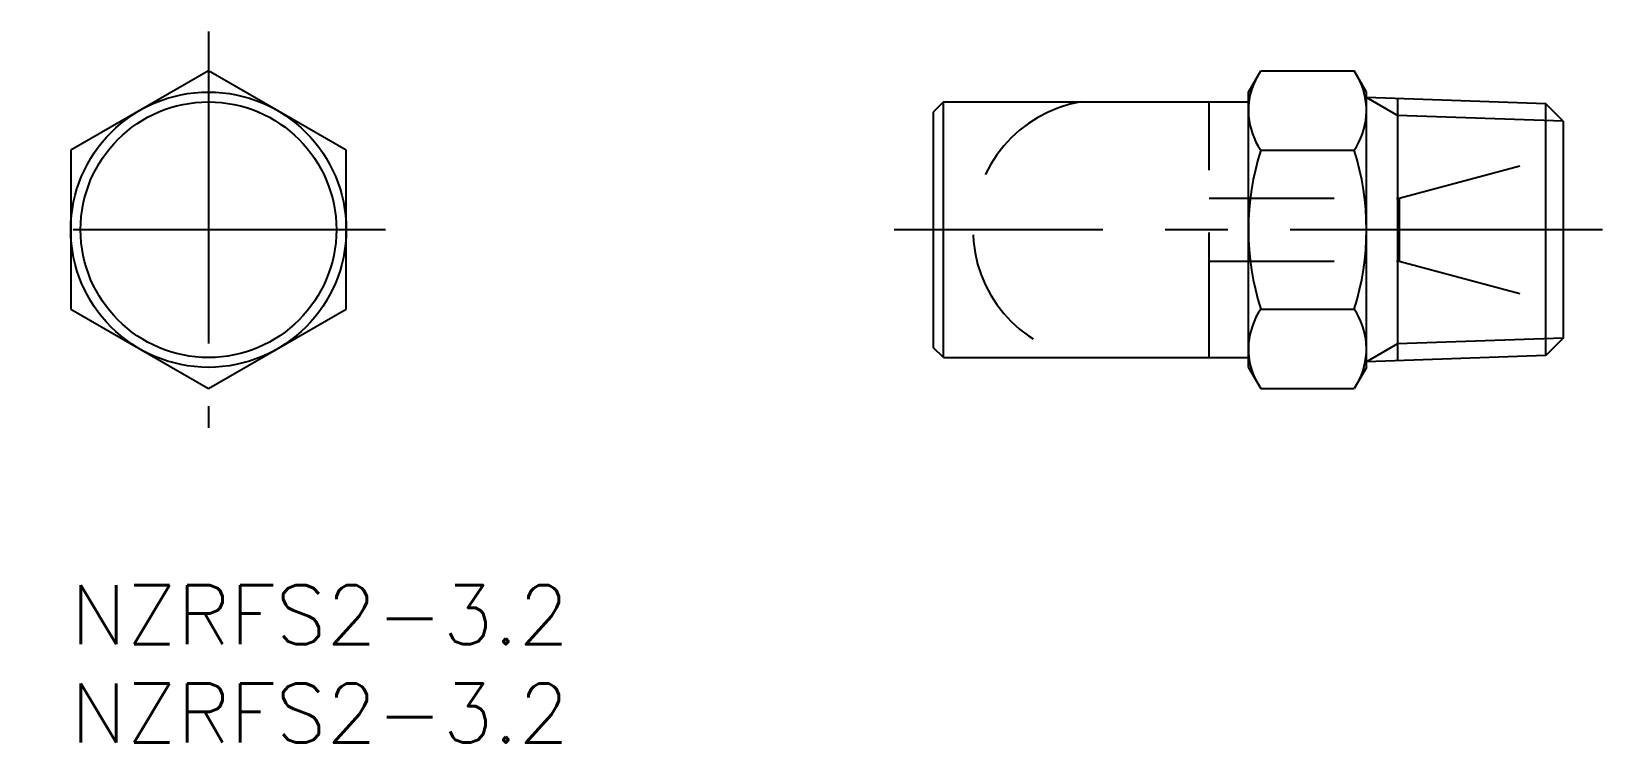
# Model space of a CAD drawing. Extents: x -2 to 77.9, y -8 to 28.2.
import ezdxf

# ---------------------------------------------------------------- set-up
doc = ezdxf.new("R2010")
doc.units = 0
doc.header["$LTSCALE"] = 0.5
doc.linetypes.add('CENTER', pattern=[50.8, 31.75, -6.35, 6.35, -6.35])
doc.linetypes.add('DASHED', pattern=[19.05, 12.7, -6.35])
for name, color, linetype in [('MSM_CENTER', 1, 'CENTER'), ('MSM_CONTINUOUS', 7, 'CONTINUOUS'), ('MSM_DASHED', 4, 'DASHED'), ('MSM_NARROW', 5, 'CONTINUOUS'), ('MSM_PART_NUMBER', 7, 'CONTINUOUS')]:
    doc.layers.add(name, color=color, linetype=linetype)
doc.styles.get("Standard").update_dxf_attribs({"font": 'txt.shx', "height": 3, "bigfont": 'bigfont.shx'})

# ---------------------------------------------------------------- blocks, each defined once
blk = doc.blocks.new('*U2')
at = {"layer": 'MSM_PART_NUMBER'}
blk.add_text('NZRFS2-3.2', height=3, dxfattribs=at).set_placement((0, -3))
blk = doc.blocks.new('*U3')
at = {"layer": 'MSM_PART_NUMBER'}
blk.add_text('NZRFS2-3.2', height=3, dxfattribs=at).set_placement((0, -8))

msp = doc.modelspace()

# ---------------------------------------------------------------- linework, layer by layer
at = {"layer": 'MSM_CENTER'}
for p, q in [((7, 28.166), (7, 8)), ((16, 18.083), (-2, 18.083)), ((77.857, 18.083), (41.857, 18.083))]:
    msp.add_line(p, q, dxfattribs=at)
at = {"layer": 'MSM_CONTINUOUS'}
for p, q in [((7, 26.166), (0, 22.124)), ((14, 22.124), (7, 26.166)), ((59.857, 25.083), (60.483, 26.166)), ((60.483, 26.166), (65.232, 26.166)), ((65.857, 25.083), (65.232, 26.166)), ((59.857, 11.083), (59.857, 25.083)), ((65.857, 11.083), (65.857, 25.083)), ((74.97, 24.483), (65.857, 24.801)), ((44.357, 24.583), (43.857, 24.083)), ((43.857, 12.083), (43.857, 24.083)), ((44.357, 24.583), (59.857, 24.583)), ((44.357, 11.583), (44.357, 24.583)), ((67.435, 24.746), (67.435, 11.42)), ((74.97, 11.683), (74.97, 24.483)), ((75.857, 23.596), (74.97, 24.483)), ((75.857, 23.596), (75.857, 12.57)), ((0, 22.124), (0, 14.041)), ((14, 14.041), (14, 22.124)), ((60.483, 22.124), (65.232, 22.124)), ((0, 14.041), (7, 10)), ((7, 10), (14, 14.041)), ((60.483, 14.041), (65.232, 14.041)), ((44.357, 11.583), (43.857, 12.083)), ((75.857, 12.57), (74.97, 11.683)), ((44.357, 11.583), (59.857, 11.583)), ((74.97, 11.683), (65.857, 11.365)), ((59.857, 11.083), (60.483, 10)), ((65.857, 11.083), (65.232, 10)), ((60.483, 10), (65.232, 10))]:
    msp.add_line(p, q, dxfattribs=at)
for radius in [7, 6.5]:
    msp.add_circle((7, 18.083), radius, dxfattribs=at)
for centre, radius, start, end in [((63.436, 24.145), 3.578, 154.38425, 214.38425), ((62.279, 24.145), 3.578, 325.61575, 25.61575), ((73.232, 18.083), 13.375, 162.41205, 197.58795), ((52.483, 18.083), 13.375, 342.41205, 17.58795), ((63.436, 12.021), 3.578, 145.61575, 205.61575), ((62.279, 12.021), 3.578, 334.38425, 34.38425)]:
    msp.add_arc(centre, radius, start, end, dxfattribs=at)
at = {"layer": 'MSM_DASHED'}
for p, q in [((57.857, 11.583), (57.857, 24.583)), ((67.519, 19.683), (75.857, 21.917)), ((57.857, 19.683), (67.519, 19.683)), ((67.519, 19.683), (67.519, 16.483)), ((57.857, 16.483), (67.519, 16.483)), ((67.519, 16.483), (75.857, 14.249))]:
    msp.add_line(p, q, dxfattribs=at)
msp.add_arc((52.448, 18.083), 6.591, 99.52728, 260.47272, dxfattribs=at)
at = {"layer": 'MSM_NARROW'}
for p, q in [((67.435, 23.89), (65.857, 24.801)), ((75.857, 23.596), (67.435, 23.89)), ((67.435, 12.276), (65.857, 11.365)), ((75.857, 12.57), (67.435, 12.276))]:
    msp.add_line(p, q, dxfattribs=at)

# ---------------------------------------------------------------- block references
at = {"layer": 'MSM_CONTINUOUS'}
for name in ['*U2', '*U3']:
    msp.add_blockref(name, (0, 0), dxfattribs=at)

doc.saveas('drawing.dxf')
